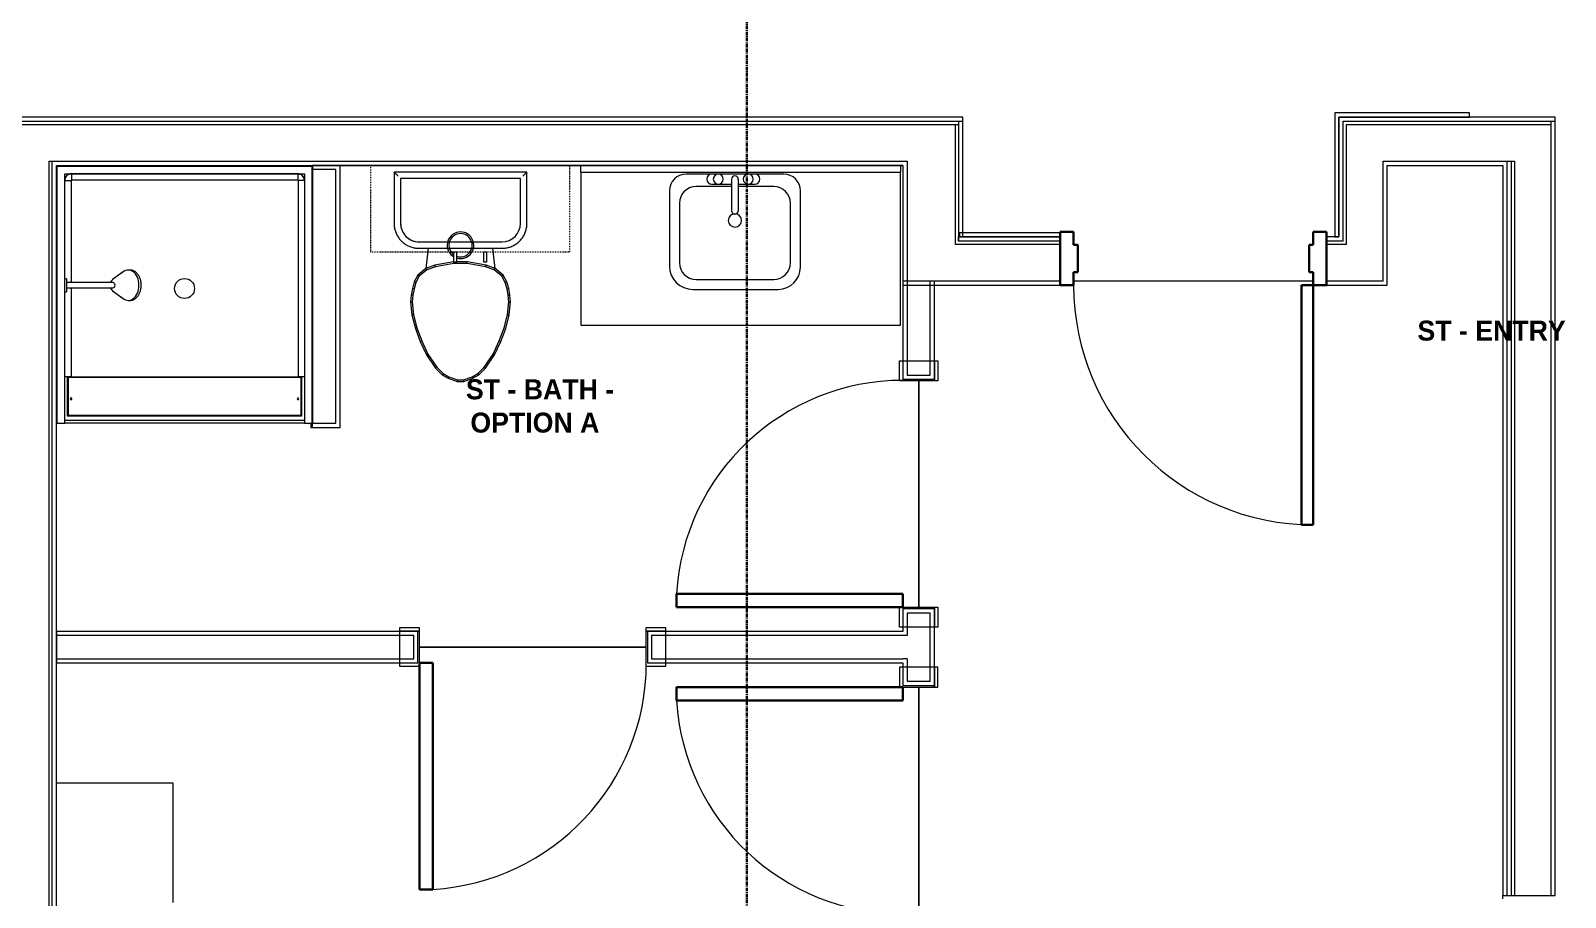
# Model space of a CAD drawing. Header units: inches. Extents: x -4093 to -1777, y 9773 to 12264.
# Drawn here: x -2935 to -2704.3, y 10263.5 to 10393.6 of the extents above; entities that cross this region are included whole.
import ezdxf

# ---------------------------------------------------------------- set-up
doc = ezdxf.new("R2010")
doc.units = ezdxf.units.IN
doc.header["$MEASUREMENT"] = 0
doc.linetypes.add('Dash', pattern=[0.25, 0.125, -0.125])
doc.linetypes.add('Grid Line 1_2_', pattern=[0.875, 0.5, -0.125, 0.125, -0.125])
for name, color, linetype, lineweight in [('0-1', 7, 'Continuous', 5), ('0-2', 7, 'Continuous', 9), ('A-AREA-IDEN', 2, 'Continuous', 9), ('A-DOOR-1', 7, 'Continuous', 9), ('A-DOOR-2', 10, 'Continuous', 30), ('A-DOOR-FRAM-1', 10, 'Continuous', 30), ('A-FLOR-1', 7, 'Continuous', 9), ('A-WALL-1', 7, 'Continuous', 9), ('A-WALL-2', 250, 'Continuous', 18), ('I-FURN-1', 7, 'Continuous', 9), ('I-WALL-1', 7, 'Continuous', 9), ('P-SANR-FIXT-1', 7, 'Continuous', 9), ('Q-CASE-1', 7, 'Continuous', 9), ('Q-CASE-2', 7, 'Dash', 9), ('S-GRID-1', 1, 'Grid Line 1_2_', 30)]:
    doc.layers.add(name, color=color, linetype=linetype, lineweight=lineweight)
doc.styles.add('Century Gothic_B', font='GOTHICB.TTF', dxfattribs={"height": 3})

# ---------------------------------------------------------------- blocks, each defined once
blk = doc.blocks.new('SWING - SINGLE - FLUSH - SWING - FLUSH - 2-10 x 6-8 - PRIVACY-4346066-BACKGROUND - 1ST FLOOR')
at = {"layer": 'A-DOOR-1'}
for p, q in [((-17, 2.87), (-20, 2.87)), ((-20, 2.87), (-20, -2.38)), ((-17, -2.38), (-17, 2.87)), ((20, 2.87), (17, 2.87)), ((17, 2.87), (17, -2.38)), ((20, -2.38), (20, 2.87)), ((-20, -2.38), (-17, -2.38)), ((-17, -2.38), (-20, -2.38)), ((-20, -2.38), (-20, -2.88)), ((-20, -2.88), (-17, -2.88)), ((-17, -2.88), (-17, -2.38)), ((17, -2.38), (20, -2.38)), ((20, -2.38), (17, -2.38)), ((17, -2.38), (17, -2.88)), ((17, -2.88), (20, -2.88)), ((20, -2.88), (20, -2.38))]:
    blk.add_line(p, q, dxfattribs=at)
blk.add_arc((17, 2.37), 34.07, 93.3657, 180, dxfattribs=at)
at = {"layer": 'A-DOOR-2'}
for p, q in [((15, 2.37), (15, 36.38)), ((17, 36.38), (15, 36.38)), ((17, 2.37), (17, 36.38)), ((17, 2.37), (15, 2.37))]:
    blk.add_line(p, q, dxfattribs=at)
blk = doc.blocks.new('SWING - SINGLE - FLUSH - SWING - FLUSH - 2-10 x 6-8 - PRIVACY-4346067-BACKGROUND - 1ST FLOOR')
at = {"layer": 'A-DOOR-1'}
for p, q in [((-17, 2.87), (-20, 2.87)), ((-20, 2.87), (-20, -2.38)), ((-17, -2.38), (-17, 2.87)), ((20, 2.87), (17, 2.87)), ((17, 2.87), (17, -2.38)), ((20, -2.38), (20, 2.87)), ((-20, -2.38), (-17, -2.38)), ((-17, -2.38), (-20, -2.38)), ((-20, -2.38), (-20, -2.88)), ((-20, -2.88), (-17, -2.88)), ((-17, -2.88), (-17, -2.38)), ((17, -2.38), (20, -2.38)), ((20, -2.38), (17, -2.38)), ((17, -2.38), (17, -2.88)), ((17, -2.88), (20, -2.88)), ((20, -2.88), (20, -2.38))]:
    blk.add_line(p, q, dxfattribs=at)
blk.add_arc((17, 2.37), 34.07, 93.3657, 180, dxfattribs=at)
at = {"layer": 'A-DOOR-2'}
for p, q in [((15, 2.37), (15, 36.38)), ((17, 36.38), (15, 36.38)), ((17, 2.37), (17, 36.38)), ((17, 2.37), (15, 2.37))]:
    blk.add_line(p, q, dxfattribs=at)
blk = doc.blocks.new('M_Sink Vanity-Square - 500 x 440mm-1352614-BACKGROUND - 1ST FLOOR')
at = {"layer": 'P-SANR-FIXT-1'}
for p, q in [((7.96, 7.09), (-6.72, 7.09)), ((3.62, 7.09), (-2.88, 7.09)), ((0.12, 5.22), (-5.22, 5.22)), ((-2.88, 5.59), (0.12, 5.59)), ((0.12, 6.33), (0.12, 1.59)), ((1.12, 6.33), (1.12, 1.59)), ((1.12, 5.59), (3.62, 5.59)), ((6.46, 5.22), (1.12, 5.22)), ((-9.22, 4.59), (-9.22, -6.73)), ((-7.72, 2.72), (-7.72, -6.23)), ((8.96, -6.23), (8.96, 2.72)), ((10.46, -6.91), (10.46, 4.59)), ((-5.22, -8.73), (6.46, -8.73)), ((-5.72, -10.23), (7.14, -10.23))]:
    blk.add_line(p, q, dxfattribs=at)
for centre, radius, start, end in [((-6.72, 4.59), 2.5, 90, 180), ((-2.88, 6.34), 0.75, 90, 270), ((-1.88, 6.34), 0.75, 360, 180), ((2.62, 6.34), 0.75, 360, 180), ((3.62, 6.34), 0.75, 270, 90), ((7.96, 4.59), 2.5, 360, 90), ((-5.22, 2.72), 2.5, 90, 180), ((-1.88, 6.34), 0.75, 180, 0), ((0.62, 6.33), 0.5, 360, 180), ((2.62, 6.34), 0.75, 180, 360), ((6.46, 2.72), 2.5, 0, 90), ((0.62, 0.13), 1, 360, 180), ((0.62, 0.13), 1, 180, 0), ((0.62, 1.59), 0.5, 180, 0), ((-5.72, -6.73), 3.5, 180, 270), ((-5.22, -6.23), 2.5, 180, 270), ((6.46, -6.23), 2.5, 270, 0), ((7.14, -6.91), 3.32, 270, 0)]:
    blk.add_arc(centre, radius, start, end, dxfattribs=at)
blk = doc.blocks.new('Toilet-Domestic-3D - Toilet-Domestic-3D-V8-BACKGROUND - 1ST FLOOR')
at = {"layer": 'P-SANR-FIXT-1'}
for p, q in [((-0.5, 12), (-1.87, 11.5)), ((-0.46, 11.75), (-1.77, 11.27)), ((-0.46, 11.75), (-0.5, 12)), ((0.5, 12), (-0.5, 12)), ((0.46, 11.75), (-0.46, 11.75)), ((0.46, 11.75), (0.5, 12)), ((1.77, 11.27), (0.46, 11.75)), ((1.87, 11.5), (0.5, 12)), ((-3.74, 10), (-5.13, 8)), ((-3.55, 9.84), (-4.91, 7.88)), ((-2.74, 11), (-3.74, 10)), ((-3.55, 9.84), (-3.74, 10)), ((-2.59, 10.8), (-3.55, 9.84)), ((-1.87, 11.5), (-2.74, 11)), ((-2.59, 10.8), (-2.74, 11)), ((-1.77, 11.27), (-2.59, 10.8)), ((-1.77, 11.27), (-1.87, 11.5)), ((1.77, 11.27), (1.87, 11.5)), ((2.59, 10.8), (1.77, 11.27)), ((2.74, 11), (1.87, 11.5)), ((2.59, 10.8), (2.74, 11)), ((3.55, 9.84), (2.59, 10.8)), ((3.74, 10), (2.74, 11)), ((3.55, 9.84), (3.74, 10)), ((4.91, 7.88), (3.55, 9.84)), ((5.13, 8), (3.74, 10)), ((-5.13, 8), (-6.06, 6)), ((-4.91, 7.88), (-5.83, 5.9)), ((-4.91, 7.88), (-5.13, 8)), ((4.91, 7.88), (5.13, 8)), ((5.83, 5.9), (4.91, 7.88)), ((6.06, 6), (5.13, 8)), ((-6.06, 6), (-6.79, 4)), ((-5.83, 5.9), (-6.55, 3.92)), ((-5.83, 5.9), (-6.06, 6)), ((5.83, 5.9), (6.06, 6)), ((6.55, 3.92), (5.83, 5.9)), ((6.79, 4), (6.06, 6)), ((-6.79, 4), (-7.33, 1.99)), ((-6.55, 3.92), (-7.08, 1.95)), ((-6.55, 3.92), (-6.79, 4)), ((6.55, 3.92), (6.79, 4)), ((7.08, 1.95), (6.55, 3.92)), ((7.33, 1.99), (6.79, 4)), ((-7.33, 1.99), (-7.5, 0)), ((-7.08, 1.95), (-7.33, 1.99)), ((-7.08, 1.95), (-7.25, 0)), ((7.08, 1.95), (7.33, 1.99)), ((7.25, 0), (7.08, 1.95)), ((7.5, 0), (7.33, 1.99)), ((-7.25, 0), (-7.5, 0)), ((-7.5, 0), (-7.41, -1)), ((-7.16, -0.96), (-7.41, -1)), ((-7.41, -1), (-7.24, -2)), ((-7.25, 0), (-7.16, -0.96)), ((-6.99, -1.95), (-7.24, -2)), ((-7.24, -2), (-6.97, -3)), ((-7.16, -0.96), (-6.99, -1.95)), ((-6.99, -1.95), (-6.73, -2.9)), ((6.73, -2.9), (6.99, -1.95)), ((6.97, -3), (7.24, -2)), ((6.99, -1.95), (7.16, -0.96)), ((6.99, -1.95), (7.24, -2)), ((7.16, -0.96), (7.25, 0)), ((7.16, -0.96), (7.41, -1)), ((7.24, -2), (7.41, -1)), ((7.25, 0), (7.5, 0)), ((7.41, -1), (7.5, 0)), ((-6.73, -2.9), (-6.97, -3)), ((-6.97, -3), (-6.4, -4)), ((-6.73, -2.9), (-6.21, -3.84)), ((-6.4, -4), (-6.21, -3.84)), ((-6.4, -4), (-5.21, -5)), ((-6.21, -3.84), (-5.08, -4.78)), ((5.08, -4.78), (6.21, -3.84)), ((5.21, -5), (6.4, -4)), ((6.21, -3.84), (6.73, -2.9)), ((6.21, -3.84), (6.4, -4)), ((6.4, -4), (6.97, -3)), ((6.73, -2.9), (6.97, -3)), ((-5.08, -4.78), (-5.21, -5)), ((-5.21, -5), (-4.86, -8.02)), ((-5.21, -5), (-3.84, -5.5)), ((-5.08, -4.78), (-3.77, -5.26)), ((-3.77, -5.26), (-3.84, -5.5)), ((-3.84, -5.5), (-1, -6)), ((-3.77, -5.26), (-0.98, -5.75)), ((-0.98, -5.75), (-1, -6)), ((-1, -6), (0.56, -6)), ((-0.98, -5.75), (0.98, -5.75)), ((0.98, -5.75), (3.77, -5.26)), ((0.98, -5.75), (1, -5.98)), ((1.05, -5.99), (3.84, -5.5)), ((3.77, -5.26), (5.08, -4.78)), ((3.77, -5.26), (3.84, -5.5)), ((3.84, -5.5), (5.21, -5)), ((4.86, -8.02), (5.21, -5)), ((5.08, -4.78), (5.21, -5)), ((6.25, -8.02), (-6.25, -8.02)), ((6.25, -9), (-6.25, -9)), ((6.25, -9), (-6.25, -9)), ((-9.98, -11.75), (-9.98, -19.48)), ((-9, -11.75), (-9, -18.5)), ((-9, -11.75), (-9, -18.5)), ((9, -18.5), (9, -11.75)), ((9, -18.5), (9, -11.75)), ((9.98, -19.48), (9.98, -11.75)), ((-9.98, -19.48), (-9.86, -19.36)), ((-9.98, -19.48), (9.98, -19.48)), ((-9, -18.5), (9, -18.5)), ((-9, -18.5), (9, -18.5)), ((9.86, -19.36), (9.98, -19.48))]:
    blk.add_line(p, q, dxfattribs=at)
at = {"layer": 'P-SANR-FIXT-1', "flags": 128}
for points in [[(-6.25, -8.02), (-6.4, -8.03), (-6.55, -8.03), (-6.7, -8.05), (-6.84, -8.07), (-6.99, -8.1), (-7.14, -8.13), (-7.28, -8.17), (-7.42, -8.21), (-7.56, -8.26), (-7.7, -8.32), (-7.84, -8.38), (-7.97, -8.44), (-8.1, -8.52), (-8.23, -8.59), (-8.35, -8.67), (-8.48, -8.76), (-8.59, -8.85), (-8.71, -8.95), (-8.82, -9.05), (-8.92, -9.15), (-9.03, -9.26), (-9.12, -9.38), (-9.22, -9.49), (-9.3, -9.61), (-9.39, -9.74), (-9.46, -9.86), (-9.54, -9.99), (-9.6, -10.13), (-9.67, -10.26), (-9.72, -10.4), (-9.78, -10.54), (-9.82, -10.68), (-9.86, -10.83), (-9.89, -10.97), (-9.92, -11.12), (-9.95, -11.26), (-9.96, -11.41), (-9.97, -11.56), (-9.98, -11.71), (-9.98, -11.75)], [(9.98, -11.75), (9.97, -11.6), (9.97, -11.45), (9.95, -11.3), (9.93, -11.16), (9.9, -11.01), (9.87, -10.86), (9.83, -10.72), (9.79, -10.58), (9.74, -10.44), (9.68, -10.3), (9.62, -10.16), (9.56, -10.03), (9.48, -9.9), (9.41, -9.77), (9.33, -9.65), (9.24, -9.52), (9.15, -9.41), (9.05, -9.29), (8.95, -9.18), (8.85, -9.08), (8.74, -8.97), (8.62, -8.88), (8.51, -8.78), (8.39, -8.7), (8.26, -8.61), (8.14, -8.54), (8.01, -8.46), (7.87, -8.4), (7.74, -8.33), (7.6, -8.28), (7.46, -8.22), (7.32, -8.18), (7.17, -8.14), (7.03, -8.11), (6.88, -8.08), (6.74, -8.05), (6.59, -8.04), (6.44, -8.03), (6.29, -8.02), (6.25, -8.02)]]:
    blk.add_lwpolyline(points, dxfattribs=at)
at = {"layer": 'P-SANR-FIXT-1'}
for centre, radius, start, end in [((0, -8.48), 2, 73.137, 0), ((0, -8.48), 1.75, 70.983, 0), ((0, -8.48), 2, 0, 57.9286), ((-6.25, -11.75), 2.75, 90, 180), ((-6.25, -11.75), 2.75, 90, 180), ((0, -8.48), 1.75, 0, 51.2446), ((6.25, -11.75), 2.75, 0, 90), ((6.25, -11.75), 2.75, 360, 90)]:
    blk.add_arc(centre, radius, start, end, dxfattribs=at)
for points in [[(-9.98, -19.48), (-9.98, -19.48), (-9.98, -19.48), (-9.98, -19.48)], [(9.98, -19.48), (9.98, -19.48), (9.98, -19.48), (9.98, -19.48)]]:
    blk.add_open_spline(points, degree=3, dxfattribs=at)
for points, knots in [([(-9.86, -19.36), (-9.86, -19.36), (-9.85, -19.35), (-9.82, -19.32), (-9.8, -19.3), (-9.78, -19.28), (-9.75, -19.25), (-9.71, -19.21), (-9.66, -19.16), (-9.6, -19.1), (-9.55, -19.05), (-9.47, -18.97), (-9.41, -18.91), (-9.37, -18.87)], [0, 0, 0, 0, 0.166667, 0.25, 0.291667, 0.333333, 0.416667, 0.5, 0.583333, 0.666667, 0.75, 0.833333, 1, 1, 1, 1]), ([(9.37, -18.87), (9.41, -18.91), (9.47, -18.97), (9.55, -19.05), (9.6, -19.1), (9.66, -19.16), (9.71, -19.21), (9.75, -19.25), (9.78, -19.28), (9.8, -19.3), (9.82, -19.32), (9.85, -19.35), (9.86, -19.36), (9.86, -19.36)], [-1, -1, -1, -1, -0.833333, -0.75, -0.666667, -0.583333, -0.5, -0.416667, -0.333333, -0.291667, -0.25, -0.166667, 0, 0, 0, 0])]:
    blk.add_open_spline(points, degree=3, knots=knots, dxfattribs=at)
blk = doc.blocks.new('Bath Vanity - Bath Vanity 48_-2551079-BACKGROUND - 1ST FLOOR')
at = {"layer": 'Q-CASE-1'}
for p, q in [((-23.26, -1), (-23.26, -24)), ((24.74, -24), (24.74, -1)), ((-23.26, -24), (24.74, -24))]:
    blk.add_line(p, q, dxfattribs=at)
blk = doc.blocks.new('BATHROOM MIRROR - BATHROOM MIRROR 48_-3124766-BACKGROUND - 1ST FLOOR')
at = {"layer": 'Q-CASE-1'}
for p, q in [((24.74, 24), (-23.26, 24)), ((-23.26, 23), (-23.26, 24)), ((24.74, 24), (24.74, 23)), ((-23.26, 23), (24.74, 23))]:
    blk.add_line(p, q, dxfattribs=at)
blk = doc.blocks.new('300 Series Wall Hung Cabinet_326 - 30_-2909952-BACKGROUND - 1ST FLOOR')
at = {"layer": 'Q-CASE-1'}
for p, q in [((-2.5, -13.19), (-2.01, -13.19)), ((-2.5, -13.19), (-2.5, -14.69)), ((-2.01, -14.69), (-2.01, -13.19)), ((2, -13.19), (2.49, -13.19)), ((2, -13.19), (2, -14.69)), ((2.49, -14.69), (2.49, -13.19)), ((-2.5, -14.69), (-2.01, -14.69)), ((2, -14.69), (2.49, -14.69))]:
    blk.add_line(p, q, dxfattribs=at)
at = {"layer": 'Q-CASE-2'}
for p, q in [((15, -0.19), (-15, -0.19)), ((-15, -0.19), (-15, -13.19)), ((15, -13.19), (15, -0.19)), ((-15, -13.19), (15, -13.19))]:
    blk.add_line(p, q, dxfattribs=at)
blk = doc.blocks.new('SWING - SINGLE - FLUSH - SWING - FLUSH - 2-10 x 6-8 - PRIVACY-4346070-BACKGROUND - 1ST FLOOR')
at = {"layer": 'A-DOOR-1'}
for p, q in [((-20, 2.37), (-20, 2.87)), ((-20, 2.87), (-17, 2.87)), ((-20, 2.37), (-17, 2.37)), ((-20, -2.88), (-20, 2.37)), ((-17, 2.37), (-20, 2.37)), ((-17, 2.87), (-17, 2.37)), ((-17, 2.37), (-17, -2.88)), ((17, 2.37), (17, 2.87)), ((17, 2.87), (20, 2.87)), ((17, 2.37), (20, 2.37)), ((17, -2.88), (17, 2.37)), ((20, 2.37), (17, 2.37)), ((20, 2.87), (20, 2.37)), ((20, 2.37), (20, -2.88)), ((-17, -2.88), (-20, -2.88)), ((20, -2.88), (17, -2.88))]:
    blk.add_line(p, q, dxfattribs=at)
blk.add_arc((17, -2.38), 34.07, 180, 266.6343, dxfattribs=at)
at = {"layer": 'A-DOOR-2'}
for p, q in [((15, -2.38), (15, -36.38)), ((17, -2.38), (15, -2.38)), ((17, -2.38), (17, -36.38)), ((17, -36.38), (15, -36.38))]:
    blk.add_line(p, q, dxfattribs=at)
blk = doc.blocks.new('Table-Night Stand - 18_ x 18_ x 24_-V15-BACKGROUND - 1ST FLOOR')
at = {"layer": 'I-FURN-1'}
for p, q in [((0.15, 0), (18.15, 0)), ((0.15, -17.5), (0.15, 0))]:
    blk.add_line(p, q, dxfattribs=at)
blk = doc.blocks.new('The Shower - The Shower-V79-BACKGROUND - 1ST FLOOR')
at = {"layer": 'P-SANR-FIXT-1'}
for p, q in [((0, 39.25), (0.12, 39.25)), ((0, 0.5), (0, 39.25)), ((1.25, 39.25), (0.12, 39.25)), ((0.12, 0.62), (0.12, 39.25)), ((1.25, 39.25), (37.25, 39.25)), ((1.25, 38.75), (1.25, 39.25)), ((1.25, 1.75), (1.25, 39.25)), ((37.25, 39.25), (37.25, 38.75)), ((38.38, 39.25), (37.25, 39.25)), ((37.25, 39.25), (37.25, 19.48)), ((38.38, 39.25), (38.5, 39.25)), ((38.38, 39.25), (38.38, 0.62)), ((38.5, 39.25), (38.5, 0.5)), ((37.25, 38.75), (1.25, 38.75)), ((1.62, 38.13), (1.62, 32.27)), ((36.88, 38.13), (1.62, 38.13)), ((36.75, 38), (1.75, 38)), ((1.75, 38), (1.75, 32.38)), ((36.75, 32.38), (36.75, 38)), ((36.88, 32.27), (36.88, 38.13)), ((1.75, 32.38), (36.75, 32.38)), ((2.2, 2.75), (2.2, 32.27)), ((36.3, 32.27), (2.2, 32.27)), ((36.3, 18.89), (36.3, 32.27)), ((36.3, 2.75), (36.3, 18.11)), ((37.25, 17.52), (37.25, 1.75)), ((1.28, 2.51), (1.3, 2.43)), ((2.25, 2.7), (36.25, 2.7)), ((37.2, 2.43), (37.22, 2.51)), ((38.5, 0.5), (0, 0.5)), ((38.38, 0.62), (0.12, 0.62)), ((37.25, 1.75), (1.25, 1.75)), ((1.4, 2.23), (1.42, 2.2)), ((1.51, 2.08), (1.58, 2.01)), ((1.7, 1.92), (1.73, 1.9)), ((1.93, 1.8), (2.01, 1.78)), ((2.25, 1.75), (2.25, 1.77)), ((2.25, 1.77), (36.25, 1.77)), ((36.25, 1.75), (36.25, 1.77)), ((36.49, 1.78), (36.57, 1.8)), ((36.77, 1.9), (36.8, 1.92)), ((36.92, 2.01), (36.99, 2.08)), ((37.08, 2.2), (37.1, 2.23))]:
    blk.add_line(p, q, dxfattribs=at)
blk.add_circle((19.25, 19), 1.5, dxfattribs=at)
for centre, radius, start, end in [((2.2, 35.56), 0.125, 0, 180), ((2.2, 35.56), 0.125, 180, 0), ((36.3, 35.56), 0.125, 0, 180), ((36.3, 35.56), 0.125, 180, 0), ((2.25, 2.75), 1, 180, 270), ((36.25, 2.75), 1, 270, 0)]:
    blk.add_arc(centre, radius, start, end, dxfattribs=at)
for centre, major_axis, start_param, end_param in [((2.2, 32.28), (-0.95, 0), 0, 1.570796), ((36.3, 32.28), (0.95, 0), 4.712389, 6.283185)]:
    blk.add_ellipse(centre, major_axis=major_axis, ratio=0.019505, start_param=start_param, end_param=end_param, dxfattribs=at)
for points, knots in [([(1.25, 2.77), (1.25, 2.77), (1.27, 2.76), (1.4, 2.76), (1.64, 2.75), (1.95, 2.75), (2.12, 2.75), (2.2, 2.75)], [-1, -1, -1, -1, -0.833333, -0.666667, -0.333333, -0.166667, 0, 0, 0, 0]), ([(1.25, 2.77), (1.25, 2.7), (1.26, 2.57), (1.34, 2.32), (1.52, 2.04), (1.8, 1.86), (2.05, 1.78), (2.18, 1.77), (2.25, 1.77)], [-1, -1, -1, -1, -0.875, -0.75, -0.5, -0.25, -0.125, 0, 0, 0, 0]), ([(2.2, 2.75), (2.2, 2.74), (2.2, 2.74), (2.2, 2.73), (2.21, 2.72), (2.21, 2.72), (2.22, 2.71), (2.23, 2.71), (2.24, 2.7), (2.24, 2.7), (2.25, 2.7), (2.25, 2.7)], [-1, -1, -1, -1, -0.833333, -0.75, -0.666667, -0.583333, -0.416667, -0.291667, -0.208333, -0.083333, 0, 0, 0, 0]), ([(36.25, 1.77), (36.32, 1.77), (36.45, 1.78), (36.7, 1.86), (36.98, 2.04), (37.16, 2.32), (37.24, 2.57), (37.25, 2.7), (37.25, 2.77)], [-1, -1, -1, -1, -0.875, -0.75, -0.5, -0.25, -0.125, 0, 0, 0, 0]), ([(36.25, 2.7), (36.26, 2.7), (36.26, 2.7), (36.27, 2.7), (36.28, 2.71), (36.28, 2.71), (36.29, 2.72), (36.29, 2.73), (36.3, 2.74), (36.3, 2.74), (36.3, 2.75), (36.3, 2.75)], [-1, -1, -1, -1, -0.833333, -0.75, -0.666667, -0.583333, -0.416667, -0.291667, -0.208333, -0.083333, 0, 0, 0, 0]), ([(36.25, 1.8), (36.25, 1.82), (36.25, 1.91), (36.25, 2.14), (36.25, 2.45), (36.25, 2.62), (36.25, 2.7)], [-0.8333333, -0.8333333, -0.8333333, -0.8333333, -0.6666667, -0.3333333, -0.1666667, 0, 0, 0, 0]), ([(37.19, 2.42), (37.18, 2.38), (37.16, 2.33), (37.13, 2.27), (37.12, 2.25)], [0.2174647, 0.2174647, 0.2174647, 0.2174647, 0.2857143, 0.3333068, 0.3333068, 0.3333068, 0.3333068]), ([(1.59, 2), (1.54, 2.04), (1.47, 2.12), (1.41, 2.21), (1.38, 2.25)], [0.4611793, 0.4611793, 0.4611793, 0.4611793, 0.5714286, 0.6665731, 0.6665731, 0.6665731, 0.6665731]), ([(2.25, 1.75), (2.17, 1.75), (2.03, 1.77), (1.86, 1.82), (1.77, 1.87), (1.75, 1.88)], [0, 0, 0, 0, 0.1428571, 0.2857143, 0.3333068, 0.3333068, 0.3333068, 0.3333068]), ([(36.75, 1.88), (36.7, 1.85), (36.59, 1.8), (36.42, 1.76), (36.31, 1.75), (36.25, 1.75)], [0.6666667, 0.6666667, 0.6666667, 0.6666667, 0.7857143, 0.8928571, 1, 1, 1, 1]), ([(37.01, 2.1), (36.97, 2.05), (36.89, 1.97), (36.79, 1.91), (36.75, 1.88)], [0.4475924, 0.4475924, 0.4475924, 0.4475924, 0.5714286, 0.6665731, 0.6665731, 0.6665731, 0.6665731])]:
    blk.add_open_spline(points, degree=3, knots=knots, dxfattribs=at)
for points in [[(1.25, 2.71), (1.25, 2.72), (1.25, 2.74), (1.25, 2.75)], [(1.38, 2.25), (1.37, 2.27), (1.36, 2.3), (1.35, 2.32)], [(2.25, 1.8), (2.25, 1.82), (2.25, 1.88), (2.25, 2.03), (2.25, 2.22), (2.25, 2.45), (2.25, 2.62), (2.25, 2.7)], [(37.25, 2.77), (37.25, 2.77), (37.23, 2.76), (37.13, 2.76), (36.98, 2.76), (36.78, 2.75), (36.55, 2.75), (36.38, 2.75), (36.3, 2.75)], [(37.25, 2.75), (37.25, 2.72), (37.25, 2.7), (37.25, 2.67)], [(1.75, 1.88), (1.71, 1.91), (1.67, 1.94), (1.63, 1.97)], [(37.12, 2.25), (37.09, 2.21), (37.07, 2.18), (37.04, 2.14)]]:
    blk.add_open_spline(points, degree=3, dxfattribs=at)
blk = doc.blocks.new('Shower Head - Shower Head-3265626-BACKGROUND - 1ST FLOOR')
at = {"layer": 'P-SANR-FIXT-1'}
for p, q in [((-0.98, 0), (-0.98, -0.26)), ((-0.98, 0), (0.98, 0)), ((0.98, -0.26), (-0.98, -0.26)), ((-0.39, -0.26), (-0.39, -1)), ((0.39, -1), (0.39, -0.26)), ((0.98, -0.26), (0.98, 0)), ((-0.39, -6.01), (-0.39, -7.27)), ((0.39, -7.27), (0.39, -6.01)), ((-0.84, -7.19), (-2.02, -8.78)), ((2.02, -8.78), (0.84, -7.19)), ((-2.28, -9.54), (-2.28, -9.81)), ((2.28, -9.81), (2.28, -9.54))]:
    blk.add_line(p, q, dxfattribs=at)
at = {"layer": 'P-SANR-FIXT-1', "flags": 128}
for points in [[(-0.39, -1), (-0.39, -1.29), (-0.39, -1.57), (-0.39, -1.85), (-0.39, -2.13), (-0.39, -2.41), (-0.39, -2.69), (-0.39, -2.96), (-0.39, -3.23), (-0.39, -3.5), (-0.39, -3.76), (-0.39, -4.02), (-0.39, -4.27), (-0.39, -4.52), (-0.39, -4.77), (-0.39, -5), (-0.39, -5.23), (-0.39, -5.46), (-0.39, -5.67), (-0.39, -5.88), (-0.39, -6.01)], [(0.39, -6.01), (0.39, -5.81), (0.39, -5.6), (0.39, -5.38), (0.39, -5.15), (0.39, -4.92), (0.39, -4.68), (0.39, -4.43), (0.39, -4.18), (0.39, -3.93), (0.39, -3.67), (0.39, -3.4), (0.39, -3.13), (0.39, -2.86), (0.39, -2.59), (0.39, -2.31), (0.39, -2.03), (0.39, -1.75), (0.39, -1.46), (0.39, -1.18), (0.39, -1)], [(-0.39, -6.87), (-0.43, -6.88), (-0.46, -6.9), (-0.49, -6.91), (-0.52, -6.93), (-0.55, -6.94), (-0.58, -6.96), (-0.61, -6.98), (-0.64, -7), (-0.67, -7.03), (-0.7, -7.05), (-0.73, -7.07), (-0.76, -7.1), (-0.78, -7.13), (-0.81, -7.16), (-0.83, -7.19), (-0.84, -7.19)], [(0.84, -7.19), (0.81, -7.16), (0.79, -7.13), (0.76, -7.1), (0.73, -7.08), (0.7, -7.05), (0.68, -7.03), (0.65, -7.01), (0.62, -6.98), (0.59, -6.97), (0.56, -6.95), (0.53, -6.93), (0.49, -6.91), (0.46, -6.9), (0.43, -6.89), (0.4, -6.87)], [(-2.28, -9.81), (-2.28, -9.88), (-2.28, -9.95), (-2.27, -10.02), (-2.25, -10.09), (-2.24, -10.16), (-2.21, -10.23), (-2.19, -10.3), (-2.16, -10.36), (-2.13, -10.43), (-2.09, -10.49), (-2.05, -10.55), (-2.01, -10.61), (-1.97, -10.67), (-1.92, -10.73), (-1.86, -10.79), (-1.81, -10.84), (-1.75, -10.89), (-1.69, -10.94), (-1.63, -10.99), (-1.57, -11.04), (-1.5, -11.08), (-1.43, -11.12), (-1.36, -11.16), (-1.28, -11.2), (-1.21, -11.24), (-1.13, -11.27), (-1.05, -11.3), (-0.97, -11.33), (-0.89, -11.36), (-0.81, -11.38), (-0.72, -11.4), (-0.64, -11.42), (-0.55, -11.44), (-0.47, -11.45), (-0.38, -11.46), (-0.29, -11.47), (-0.2, -11.48), (-0.11, -11.49), (-0.02, -11.49), (0, -11.49)], [(0, -11.49), (0.09, -11.49), (0.18, -11.48), (0.27, -11.48), (0.35, -11.47), (0.44, -11.46), (0.53, -11.44), (0.62, -11.43), (0.7, -11.41), (0.79, -11.39), (0.87, -11.36), (0.95, -11.34), (1.03, -11.31), (1.11, -11.28), (1.19, -11.25), (1.26, -11.21), (1.34, -11.17), (1.41, -11.13), (1.48, -11.09), (1.55, -11.05), (1.61, -11), (1.68, -10.95), (1.74, -10.9), (1.8, -10.85), (1.85, -10.8), (1.9, -10.74), (1.95, -10.69), (2, -10.63), (2.04, -10.57), (2.08, -10.51), (2.12, -10.44), (2.15, -10.38), (2.18, -10.31), (2.21, -10.25), (2.23, -10.18), (2.25, -10.11), (2.26, -10.04), (2.27, -9.97), (2.28, -9.9), (2.28, -9.83), (2.28, -9.81)]]:
    blk.add_lwpolyline(points, dxfattribs=at)
at = {"layer": 'P-SANR-FIXT-1'}
for centre, major_axis, start_param, end_param in [((0, -9.54), (2.28, 0), 2.468394, 4.712389), ((0, -7.27), (0.394, 0), 3.141593, 4.712389), ((0, -7.27), (-0.394, 0), 1.570796, 3.141593), ((0, -9.54), (-2.28, 0), 1.570796, 3.814791)]:
    blk.add_ellipse(centre, major_axis=major_axis, ratio=0.707107, start_param=start_param, end_param=end_param, dxfattribs=at)
blk = doc.blocks.new('CTR - 1st Phase - Unit Layouts_rvt-1-BACKGROUND - 1ST FLOOR')
at = {"layer": 'A-FLOR-1'}
for p, q in [((-2852.27, 10373.41), (-2888.46, 10373.41)), ((-2803.9, 10373.41), (-2804.27, 10373.41)), ((-2742.24, 10356.04), (-2778.24, 10356.04)), ((-2801.52, 10307.04), (-2801.52, 10341.04)), ((-2801.52, 10341.04), (-2801.52, 10307.04)), ((-2842.52, 10301.04), (-2876.52, 10301.04)), ((-2876.52, 10301.04), (-2842.52, 10301.04)), ((-2801.52, 10261.04), (-2801.52, 10295.04)), ((-2801.52, 10295.04), (-2801.52, 10261.04)), ((-2713.75, 10263.21), (-2713.75, 10263.71))]:
    blk.add_line(p, q, dxfattribs=at)
at = {"layer": 'A-WALL-1'}
for p, q in [((-2889.09, 10373.41), (-2892.59, 10373.41)), ((-2888.46, 10373.41), (-2889.09, 10373.41)), ((-2888.46, 10334.04), (-2888.46, 10373.41)), ((-2803.9, 10356.03), (-2803.9, 10341.29)), ((-2799.15, 10356.03), (-2803.9, 10356.03)), ((-2799.15, 10341.29), (-2799.15, 10356.03)), ((-2803.9, 10341.29), (-2799.15, 10341.29)), ((-2892.84, 10334.66), (-2892.84, 10334.04)), ((-2892.84, 10334.04), (-2892.59, 10334.04)), ((-2892.59, 10334.04), (-2889.09, 10334.04)), ((-2889.09, 10334.04), (-2888.46, 10334.04)), ((-2803.9, 10306.79), (-2803.9, 10303.41)), ((-2799.15, 10306.79), (-2803.9, 10306.79)), ((-2799.15, 10295.29), (-2799.15, 10306.79)), ((-2876.77, 10303.41), (-2931.09, 10303.41)), ((-2931.09, 10303.41), (-2931.09, 10298.66)), ((-2876.77, 10298.66), (-2876.77, 10303.41)), ((-2803.9, 10303.41), (-2842.27, 10303.41)), ((-2842.27, 10303.41), (-2842.27, 10298.66)), ((-2931.09, 10298.66), (-2876.77, 10298.66)), ((-2842.27, 10298.66), (-2803.9, 10298.66)), ((-2803.9, 10298.66), (-2803.9, 10295.29)), ((-2803.9, 10295.29), (-2799.15, 10295.29))]:
    blk.add_line(p, q, dxfattribs=at)
at = {"layer": 'A-WALL-2'}
for p, q in [((-2889.09, 10372.79), (-2892.59, 10372.79)), ((-2889.09, 10334.66), (-2889.09, 10372.79)), ((-2803.27, 10356.03), (-2803.27, 10341.91)), ((-2799.77, 10341.91), (-2799.77, 10356.03)), ((-2803.27, 10341.91), (-2801.52, 10341.91)), ((-2801.52, 10341.91), (-2799.77, 10341.91)), ((-2892.59, 10334.04), (-2892.59, 10334.66)), ((-2892.59, 10334.66), (-2889.09, 10334.66)), ((-2892.59, 10334.04), (-2892.59, 10334.66)), ((-2803.27, 10306.16), (-2803.27, 10302.79)), ((-2801.52, 10306.16), (-2803.27, 10306.16)), ((-2799.77, 10306.16), (-2801.52, 10306.16)), ((-2799.77, 10295.91), (-2799.77, 10306.16)), ((-2877.4, 10302.79), (-2931.09, 10302.79)), ((-2877.4, 10301.04), (-2877.4, 10302.79)), ((-2803.9, 10302.79), (-2841.65, 10302.79)), ((-2841.65, 10302.79), (-2841.65, 10301.04)), ((-2803.27, 10302.79), (-2803.9, 10302.79)), ((-2931.09, 10299.29), (-2877.4, 10299.29)), ((-2877.4, 10299.29), (-2877.4, 10301.04)), ((-2841.65, 10301.04), (-2841.65, 10299.29)), ((-2841.65, 10299.29), (-2803.9, 10299.29)), ((-2803.27, 10299.29), (-2803.9, 10299.29)), ((-2803.27, 10299.29), (-2803.27, 10295.91)), ((-2803.27, 10295.91), (-2801.52, 10295.91)), ((-2801.52, 10295.91), (-2799.77, 10295.91))]:
    blk.add_line(p, q, dxfattribs=at)
at = {"layer": '0-2'}
for name, p, rotation in [('The Shower - The Shower-V79-BACKGROUND - 1ST FLOOR', (-2892.59, 10373.91), 180), ('Toilet-Domestic-3D - Toilet-Domestic-3D-V8-BACKGROUND - 1ST FLOOR', (-2870.37, 10352.93), 180), ('Shower Head - Shower Head-3265626-BACKGROUND - 1ST FLOOR', (-2929.84, 10355.41), 90.0000000000808), ('SWING - SINGLE - FLUSH - SWING - FLUSH - 2-10 x 6-8 - PRIVACY-4346070-BACKGROUND - 1ST FLOOR', (-2801.52, 10324.04), 269.9999999999666), ('SWING - SINGLE - FLUSH - SWING - FLUSH - 2-10 x 6-8 - PRIVACY-4346067-BACKGROUND - 1ST FLOOR', (-2859.52, 10301.04), 180), ('SWING - SINGLE - FLUSH - SWING - FLUSH - 2-10 x 6-8 - PRIVACY-4346066-BACKGROUND - 1ST FLOOR', (-2801.52, 10278.04), 89.99999999996666), ('Table-Night Stand - 18_ x 18_ x 24_-V15-BACKGROUND - 1ST FLOOR', (-2913.59, 10280.81), 269.9999999999712)]:
    blk.add_blockref(name, p, dxfattribs=dict(at, rotation=rotation))
for name, p in [('300 Series Wall Hung Cabinet_326 - 30_-2909952-BACKGROUND - 1ST FLOOR', (-2868.92, 10373.6)), ('BATHROOM MIRROR - BATHROOM MIRROR 48_-3124766-BACKGROUND - 1ST FLOOR', (-2829.01, 10349.41)), ('Bath Vanity - Bath Vanity 48_-2551079-BACKGROUND - 1ST FLOOR', (-2829.01, 10373.41)), ('M_Sink Vanity-Square - 500 x 440mm-1352614-BACKGROUND - 1ST FLOOR', (-2829.75, 10365.01))]:
    blk.add_blockref(name, p, dxfattribs=at)
blk = doc.blocks.new('HOLLOW METAL - UNIT DOOR-2191977-BACKGROUND - 1ST FLOOR')
at = {"layer": 'A-DOOR-1'}
blk.add_arc((18, -3.875), 36, 180, 270, dxfattribs=at)
at = {"layer": 'A-DOOR-2'}
for p, q in [((16.25, -3.875), (18, -3.875)), ((16.25, -39.875), (16.25, -3.875)), ((18, -3.875), (18, -39.875)), ((18, -39.875), (16.25, -39.875))]:
    blk.add_line(p, q, dxfattribs=at)
at = {"layer": 'A-DOOR-FRAM-1'}
for p, q in [((-20, 4.125), (-18, 4.125)), ((-20, -3.875), (-20, 4.125)), ((-18, 4.125), (-18, 2.1875)), ((18, 4.125), (20, 4.125)), ((18, 2.1875), (18, 4.125)), ((20, 4.125), (20, -3.875)), ((-18, 2.1875), (-17.375, 2.1875)), ((-17.375, 2.1875), (-17.375, -1.9375)), ((17.375, 2.1875), (18, 2.1875)), ((17.375, -1.9375), (17.375, 2.1875)), ((-18, -1.9375), (-18, -3.875)), ((-17.375, -1.9375), (-18, -1.9375)), ((18, -1.9375), (17.375, -1.9375)), ((18, -3.875), (18, -1.9375)), ((-18, -3.875), (-20, -3.875)), ((20, -3.875), (18, -3.875))]:
    blk.add_line(p, q, dxfattribs=at)
blk = doc.blocks.new('CTR - 1st Phase - Common Walls_rvt-1-BACKGROUND - 1ST FLOOR')
at = {"layer": 'A-WALL-2'}
for p, q in [((-3067.15, 10380.04), (-2803.9, 10380.04)), ((-2803.9, 10380.04), (-2795.52, 10380.04)), ((-2795.52, 10380.04), (-2794.9, 10380.04)), ((-2795.52, 10380.04), (-2795.52, 10379.54)), ((-2795.52, 10380.04), (-2795.52, 10379.54)), ((-2737.74, 10380.04), (-2737.24, 10380.04)), ((-2737.74, 10362.04), (-2737.74, 10380.04)), ((-2737.24, 10380.04), (-2731.11, 10380.04)), ((-2731.11, 10380.04), (-2713.75, 10380.04)), ((-2713.75, 10380.04), (-2706.5, 10380.04)), ((-2706.5, 10380.04), (-2706.5, 10379.54)), ((-2706.5, 10380.04), (-2705.87, 10380.04)), ((-2706.5, 10380.04), (-2706.5, 10379.54)), ((-3067.15, 10379.54), (-2803.9, 10379.54)), ((-2803.9, 10379.54), (-2803.27, 10379.54)), ((-2803.27, 10379.54), (-2796.02, 10379.54)), ((-2796.02, 10379.54), (-2795.52, 10379.54)), ((-2796.02, 10379.54), (-2796.02, 10361.54)), ((-2795.52, 10379.54), (-2795.52, 10362.66)), ((-2737.24, 10379.54), (-2731.74, 10379.54)), ((-2737.24, 10361.54), (-2737.24, 10379.54)), ((-2731.74, 10379.54), (-2731.11, 10379.54)), ((-2731.11, 10379.54), (-2713.75, 10379.54)), ((-2713.75, 10379.54), (-2712, 10379.54)), ((-2712, 10379.54), (-2706.5, 10379.54)), ((-2706.5, 10379.54), (-2706.5, 10263.71)), ((-2932.21, 10374.04), (-2931.71, 10374.04)), ((-2932.21, 10373.41), (-2932.21, 10374.04)), ((-2932.21, 10374.04), (-2931.71, 10374.04)), ((-2932.21, 10017.09), (-2932.21, 10373.41)), ((-2931.71, 10373.41), (-2931.71, 10374.04)), ((-2931.71, 10374.04), (-2803.9, 10374.04)), ((-2931.71, 10017.09), (-2931.71, 10373.41)), ((-2803.9, 10374.04), (-2803.27, 10374.04)), ((-2803.27, 10374.04), (-2803.27, 10356.04)), ((-2731.74, 10374.04), (-2731.11, 10374.04)), ((-2731.74, 10356.04), (-2731.74, 10374.04)), ((-2731.11, 10374.04), (-2713.75, 10374.04)), ((-2713.75, 10374.04), (-2713.12, 10374.04)), ((-2713.12, 10374.04), (-2713.12, 10263.71)), ((-2713.12, 10374.04), (-2712.5, 10374.04)), ((-2712.5, 10374.04), (-2712.5, 10263.71)), ((-2712.5, 10374.04), (-2712, 10374.04)), ((-2712, 10374.04), (-2712, 10263.71)), ((-2795.52, 10361.54), (-2796.02, 10361.54)), ((-2794.9, 10362.66), (-2795.52, 10362.66)), ((-2795.52, 10362.04), (-2795.52, 10362.66)), ((-2795.52, 10362.66), (-2795.52, 10362.04)), ((-2794.9, 10362.04), (-2795.52, 10362.04)), ((-2794.9, 10361.54), (-2795.52, 10361.54)), ((-2780.24, 10362.04), (-2794.9, 10362.04)), ((-2780.24, 10361.54), (-2794.9, 10361.54)), ((-2738.36, 10362.04), (-2740.24, 10362.04)), ((-2738.36, 10361.54), (-2740.24, 10361.54)), ((-2737.74, 10362.04), (-2738.36, 10362.04)), ((-2737.74, 10361.54), (-2738.36, 10361.54)), ((-2737.24, 10361.54), (-2737.74, 10361.54)), ((-2796.02, 10356.04), (-2803.27, 10356.04)), ((-2794.9, 10356.04), (-2796.02, 10356.04)), ((-2780.24, 10356.04), (-2794.9, 10356.04)), ((-2738.36, 10356.04), (-2740.24, 10356.04)), ((-2737.24, 10356.04), (-2738.36, 10356.04)), ((-2731.74, 10356.04), (-2737.24, 10356.04))]:
    blk.add_line(p, q, dxfattribs=at)
at = {"layer": 'I-WALL-1'}
for p, q in [((-2803.9, 10380.66), (-3067.15, 10380.66)), ((-2794.9, 10380.66), (-2803.9, 10380.66)), ((-2794.9, 10380.04), (-2794.9, 10380.66)), ((-2794.9, 10362.66), (-2794.9, 10380.04)), ((-2738.99, 10381.29), (-2738.99, 10362.66)), ((-2738.36, 10381.29), (-2738.99, 10381.29)), ((-2718.77, 10381.29), (-2738.36, 10381.29)), ((-2738.36, 10380.66), (-2738.36, 10362.66)), ((-2737.74, 10380.66), (-2738.36, 10380.66)), ((-2738.36, 10380.66), (-2718.77, 10380.66)), ((-2738.36, 10362.66), (-2738.36, 10380.66)), ((-2731.11, 10380.66), (-2737.74, 10380.66)), ((-2713.75, 10380.66), (-2731.11, 10380.66)), ((-2718.77, 10380.66), (-2718.77, 10381.29)), ((-2705.87, 10380.66), (-2713.75, 10380.66)), ((-2705.87, 10380.04), (-2705.87, 10380.66)), ((-2705.87, 10263.71), (-2705.87, 10380.04)), ((-2892.59, 10373.41), (-2803.9, 10373.41)), ((-2803.9, 10373.41), (-2803.9, 10355.41)), ((-2731.11, 10373.41), (-2713.75, 10373.41)), ((-2731.11, 10355.41), (-2731.11, 10373.41)), ((-2713.75, 10373.41), (-2713.75, 10263.71)), ((-2780.24, 10363.29), (-2795.4, 10363.29)), ((-2795.4, 10363.29), (-2795.4, 10362.66)), ((-2795.4, 10362.66), (-2780.24, 10362.66)), ((-2780.24, 10362.66), (-2794.9, 10362.66)), ((-2738.36, 10362.66), (-2740.24, 10362.66)), ((-2738.99, 10362.66), (-2738.36, 10362.66)), ((-2803.9, 10355.41), (-2803.27, 10355.41)), ((-2803.27, 10355.41), (-2794.9, 10355.41)), ((-2794.9, 10355.41), (-2780.24, 10355.41)), ((-2740.24, 10355.41), (-2738.36, 10355.41)), ((-2738.36, 10355.41), (-2731.74, 10355.41)), ((-2731.74, 10355.41), (-2731.11, 10355.41)), ((-2931.09, 10017.09), (-2931.09, 10334.66)), ((-2713.75, 10263.71), (-2705.87, 10263.71))]:
    blk.add_line(p, q, dxfattribs=at)
at = {"layer": '0-2'}
blk.add_blockref('HOLLOW METAL - UNIT DOOR-2191977-BACKGROUND - 1ST FLOOR', (-2760.24, 10359.29), dxfattribs=at)
blk = doc.blocks.new('CTR - 1st Phase - Structure_rvt-1-BACKGROUND - 1ST FLOOR')
at = {"layer": 'S-GRID-1'}
blk.add_line((-2827.32, 9772.61), (-2827.32, 12247.5), dxfattribs=at)

msp = doc.modelspace()

# ---------------------------------------------------------------- block references
at = {"layer": '0-1'}
for name in ['CTR - 1st Phase - Structure_rvt-1-BACKGROUND - 1ST FLOOR', 'CTR - 1st Phase - Common Walls_rvt-1-BACKGROUND - 1ST FLOOR', 'CTR - 1st Phase - Unit Layouts_rvt-1-BACKGROUND - 1ST FLOOR']:
    msp.add_blockref(name, (0, 0), dxfattribs=at)

# ---------------------------------------------------------------- texts
at = {"layer": 'A-AREA-IDEN', "char_height": 3, "attachment_point": 1, "style": 'Century Gothic_B'}
for s, insert, width in [('ST - ENTRY', (-2726.57, 10350.09), 24.745), ('ST - BATH -', (-2869.56, 10341.27), 25.856), ('OPTION A', (-2868.89, 10336.27), 24.24)]:
    msp.add_mtext(s, dxfattribs=dict(at, insert=insert, width=width))

doc.saveas('drawing.dxf')
